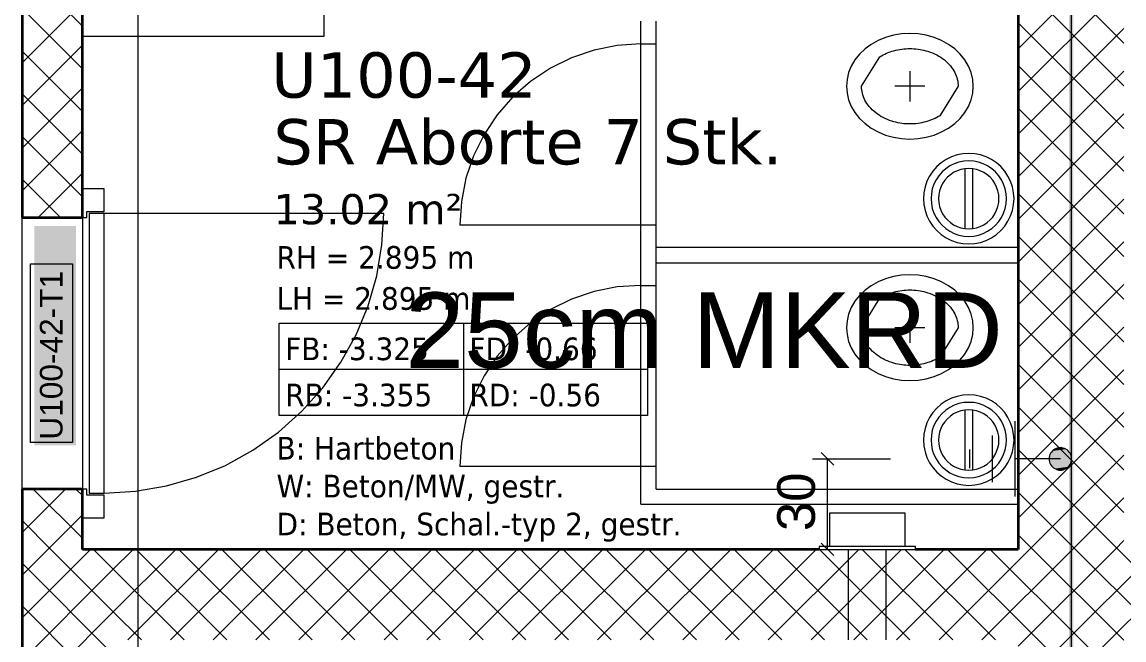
# Model space of a CAD drawing. Extents: x -1132 to 613, y -233 to 616.
# Drawn here: x -789.5 to -716.5, y 293.4 to 334.3 of the extents above; entities that cross this region are included whole.
import ezdxf
from ezdxf.lldxf.tags import DXFTag

# ---------------------------------------------------------------- set-up
doc = ezdxf.new("R2010")
doc.units = 0
doc.layers.get('0').update_dxf_attribs({"lineweight": 13})
for name, color, linetype, lineweight in [('A-AREA-____-IDEN', 7, 'Continuous', 5), ('A-DOOR-____-IDEN', 7, 'Continuous', 5), ('A-DOOR-____-OTLN', 7, 'Continuous', 9), ('A-DOOR-FRAM-MCUT', 7, 'Continuous', 9), ('A-DOOR-OPNG-OTLN', 7, 'Continuous', 9), ('A-GENM-____-HDLN', 7, '_Verdeckte Linien_', 9), ('A-WALL-____-MCUT', 7, 'Continuous', 35), ('A-WALL-____-PATT', 7, 'Continuous', 35), ('M-EQPM-____-OTLN', 7, 'Continuous', 9), ('S-GRID-____-OTLN', 7, 'Continuous', 5)]:
    doc.layers.add(name, color=color, linetype=linetype, lineweight=lineweight)
for name, color, linetype, lineweight, true_color in [('A-DETL-____-OTLN', 5, 'Continuous', 9, 0x0000ff), ('EL01_VVV_Mass Blitzschutz', 3, 'Continuous', 13, 0x00ff00), ('EL01_WAN_Leitung_Potentialausgleich', 1, 'fein_strichliert', 13, 0xff0000), ('EL01_WAN_Potentialausgleich', 1, 'Continuous', 13, 0xff0000)]:
    doc.layers.add(name, color=color, linetype=linetype, lineweight=lineweight, true_color=true_color)
doc.styles.get("Standard").update_dxf_attribs({"font": 'arial.ttf'})
tags = doc.linetypes.add('_Rasterlinie_', pattern=[0.375, 0.2, -0.05, 0.075, -0.05]).pattern_tags.tags
tags[10:11] = [DXFTag(74, 4), DXFTag(75, 0), DXFTag(340, '0'), DXFTag(46, 1.0), DXFTag(50, 0.0), DXFTag(44, 0.0), DXFTag(45, 0.0)]
tags[8:9] = [DXFTag(74, 4), DXFTag(75, 0), DXFTag(340, '0'), DXFTag(46, 1.0), DXFTag(50, 0.0), DXFTag(44, 0.0), DXFTag(45, 0.0)]
tags[6:7] = [DXFTag(74, 4), DXFTag(75, 0), DXFTag(340, '0'), DXFTag(46, 1.0), DXFTag(50, 0.0), DXFTag(44, 0.0), DXFTag(45, 0.0)]
tags[4:5] = [DXFTag(74, 4), DXFTag(75, 0), DXFTag(340, '0'), DXFTag(46, 1.0), DXFTag(50, 0.0), DXFTag(44, 0.0), DXFTag(45, 0.0)]
tags = doc.linetypes.add('_Verdeckte Linien_', pattern=[0.15, 0.1, -0.05]).pattern_tags.tags
tags[6:7] = [DXFTag(74, 4), DXFTag(75, 0), DXFTag(340, '0'), DXFTag(46, 1.0), DXFTag(50, 0.0), DXFTag(44, 0.0), DXFTag(45, 0.0)]
tags[4:5] = [DXFTag(74, 4), DXFTag(75, 0), DXFTag(340, '0'), DXFTag(46, 1.0), DXFTag(50, 0.0), DXFTag(44, 0.0), DXFTag(45, 0.0)]
tags = doc.linetypes.add('fein_strichliert', pattern=[4, 1, -2, 1]).pattern_tags.tags
tags[8:9] = [DXFTag(74, 4), DXFTag(75, 0), DXFTag(340, '0'), DXFTag(46, 0.0), DXFTag(50, 0.0), DXFTag(44, 0.0), DXFTag(45, 0.0)]
tags[6:7] = [DXFTag(74, 4), DXFTag(75, 0), DXFTag(340, '0'), DXFTag(46, 0.0), DXFTag(50, 0.0), DXFTag(44, 0.0), DXFTag(45, 0.0)]
tags[4:5] = [DXFTag(74, 4), DXFTag(75, 0), DXFTag(340, '0'), DXFTag(46, 0.0), DXFTag(50, 0.0), DXFTag(44, 0.0), DXFTag(45, 0.0)]
tags = doc.linetypes.add('Strich Punkt fein', pattern=[0.2, 0.1, -0.05, 0, -0.05]).pattern_tags.tags
tags[10:11] = [DXFTag(74, 4), DXFTag(75, 0), DXFTag(340, '0'), DXFTag(46, 1.0), DXFTag(50, 0.0), DXFTag(44, 0.0), DXFTag(45, 0.0)]
tags[8:9] = [DXFTag(74, 4), DXFTag(75, 0), DXFTag(340, '0'), DXFTag(46, 1.0), DXFTag(50, 0.0), DXFTag(44, 0.0), DXFTag(45, 0.0)]
tags[6:7] = [DXFTag(74, 4), DXFTag(75, 0), DXFTag(340, '0'), DXFTag(46, 1.0), DXFTag(50, 0.0), DXFTag(44, 0.0), DXFTag(45, 0.0)]
tags[4:5] = [DXFTag(74, 4), DXFTag(75, 0), DXFTag(340, '0'), DXFTag(46, 1.0), DXFTag(50, 0.0), DXFTag(44, 0.0), DXFTag(45, 0.0)]
tags = doc.linetypes.add('Strichliert - Fein', pattern=[0.15, 0.1, -0.05]).pattern_tags.tags
tags[6:7] = [DXFTag(74, 4), DXFTag(75, 0), DXFTag(340, '0'), DXFTag(46, 1.0), DXFTag(50, 0.0), DXFTag(44, 0.0), DXFTag(45, 0.0)]
tags[4:5] = [DXFTag(74, 4), DXFTag(75, 0), DXFTag(340, '0'), DXFTag(46, 1.0), DXFTag(50, 0.0), DXFTag(44, 0.0), DXFTag(45, 0.0)]

# ---------------------------------------------------------------- blocks, each defined once
blk = doc.blocks.new('Referenz-A0UJ2EK7XE', base_point=(-1124.077, -162.872))
at = {"layer": 'A-AREA-____-IDEN', "color": 0, "linetype": 'Continuous', "ltscale": 0.13}
for p, q in [((-772.462, 314.382), (-748.062, 314.382)), ((-772.462, 308.259), (-772.462, 314.382)), ((-760.262, 314.382), (-760.262, 308.259)), ((-748.062, 314.382), (-748.062, 308.259)), ((-772.462, 311.32), (-748.062, 311.32)), ((-748.062, 308.259), (-772.462, 308.259))]:
    blk.add_line(p, q, dxfattribs=at)
at = {"layer": 'A-DETL-____-OTLN', "color": 0, "linetype": 'Strichliert - Fein', "ltscale": 0.13}
for p, q in [((-769.506, 358.378), (-769.506, 333.378)), ((-785.506, 334.378), (-785.506, 333.378)), ((-769.506, 333.378), (-785.506, 333.378))]:
    blk.add_line(p, q, dxfattribs=at)
at = {"layer": 'A-DOOR-____-IDEN', "color": 0, "linetype": 'Continuous', "ltscale": 0.13}
for p, q in [((-788.942, 306.455), (-788.942, 318.295)), ((-788.942, 318.295), (-786.162, 318.295)), ((-786.162, 318.295), (-786.162, 306.455)), ((-786.162, 306.455), (-788.942, 306.455))]:
    blk.add_line(p, q, dxfattribs=at)
at = {"layer": 'A-DOOR-____-IDEN', "color": 7, "linetype": 'Continuous', "ltscale": 0.13, "true_color": 0xffffff}
for points in [[(-788.699, 306.28), (-785.94, 306.28), (-788.699, 320.819)], [(-785.94, 306.28), (-788.699, 320.819), (-785.94, 320.819)]]:
    blk.add_solid(points, dxfattribs=at)
at = {"layer": 'A-DOOR-____-OTLN', "color": 0, "linetype": 'Strich Punkt fein', "ltscale": 0.13}
for p, q in [((-789.506, 303.376), (-789.506, 321.376)), ((-785.506, 321.376), (-785.506, 303.376))]:
    blk.add_line(p, q, dxfattribs=at)
at = {"layer": 'A-DOOR-____-OTLN', "color": 0, "linetype": 'Continuous', "ltscale": 0.13}
for p, q in [((-785.066, 321.636), (-785.066, 303.116)), ((-784.066, 321.636), (-785.066, 321.636)), ((-784.066, 303.116), (-784.066, 321.636)), ((-785.066, 303.116), (-784.066, 303.116))]:
    blk.add_line(p, q, dxfattribs=at)
at = {"layer": 'A-DOOR-FRAM-MCUT', "color": 0, "linetype": 'Continuous', "ltscale": 0.13}
for p, q in [((-784.066, 323.276), (-785.506, 323.276)), ((-785.506, 323.276), (-785.506, 321.376)), ((-784.066, 321.776), (-784.066, 323.276)), ((-785.506, 321.376), (-785.206, 321.376)), ((-785.206, 321.376), (-785.206, 321.776)), ((-785.206, 321.776), (-784.066, 321.776)), ((-785.206, 303.376), (-785.506, 303.376)), ((-785.506, 303.376), (-785.506, 301.476)), ((-785.206, 302.976), (-785.206, 303.376)), ((-784.066, 302.976), (-785.206, 302.976)), ((-784.066, 301.476), (-784.066, 302.976)), ((-785.506, 301.476), (-784.066, 301.476))]:
    blk.add_line(p, q, dxfattribs=at)
at = {"layer": 'A-DOOR-OPNG-OTLN', "color": 0, "linetype": 'Continuous', "ltscale": 0.13}
for p, q in [((-765.546, 321.636), (-784.066, 321.636)), ((-765.663, 319.563), (-765.546, 321.636)), ((-766.01, 317.515), (-765.663, 319.563)), ((-766.585, 315.52), (-766.01, 317.515)), ((-767.38, 313.601), (-766.585, 315.52)), ((-768.385, 311.783), (-767.38, 313.601)), ((-769.587, 310.089), (-768.385, 311.783)), ((-770.97, 308.541), (-769.587, 310.089)), ((-772.519, 307.157), (-770.97, 308.541)), ((-774.213, 305.955), (-772.519, 307.157)), ((-776.031, 304.95), (-774.213, 305.955)), ((-777.949, 304.156), (-776.031, 304.95)), ((-779.945, 303.581), (-777.949, 304.156)), ((-784.066, 303.116), (-781.993, 303.233)), ((-781.993, 303.233), (-779.945, 303.581))]:
    blk.add_line(p, q, dxfattribs=at)
at = {"layer": 'A-GENM-____-HDLN', "color": 0, "linetype": '_Verdeckte Linien_', "ltscale": 0.13}
for p, q in [((-748.506, 302.378), (-748.506, 334.378)), ((-747.506, 303.378), (-747.506, 334.378)), ((-732.79, 333.105), (-733.247, 332.851)), ((-732.297, 333.307), (-732.79, 333.105)), ((-731.777, 333.455), (-732.297, 333.307)), ((-731.238, 333.544), (-731.777, 333.455)), ((-730.69, 333.574), (-731.238, 333.544)), ((-730.142, 333.544), (-730.69, 333.574)), ((-729.603, 333.455), (-730.142, 333.544)), ((-729.083, 333.307), (-729.603, 333.455)), ((-728.59, 333.105), (-729.083, 333.307)), ((-728.133, 332.851), (-728.59, 333.105)), ((-751.612, 332.469), (-753.098, 331.965)), ((-750.072, 332.776), (-751.612, 332.469)), ((-748.506, 332.878), (-750.072, 332.776)), ((-748.506, 332.878), (-747.506, 332.878)), ((-734.022, 332.204), (-734.327, 331.824)), ((-733.66, 332.549), (-734.022, 332.204)), ((-733.247, 332.851), (-733.66, 332.549)), ((-727.72, 332.549), (-728.133, 332.851)), ((-727.358, 332.204), (-727.72, 332.549)), ((-727.053, 331.824), (-727.358, 332.204)), ((-753.098, 331.965), (-754.506, 331.271)), ((-734.327, 331.824), (-734.57, 331.413)), ((-726.81, 331.413), (-727.053, 331.824)), ((-754.506, 331.271), (-755.811, 330.398)), ((-734.747, 330.98), (-734.854, 330.531)), ((-734.57, 331.413), (-734.747, 330.98)), ((-730.69, 331.074), (-730.69, 329.074)), ((-726.633, 330.98), (-726.81, 331.413)), ((-726.526, 330.531), (-726.633, 330.98)), ((-755.811, 330.398), (-756.991, 329.364)), ((-734.854, 330.531), (-734.89, 330.074)), ((-734.89, 330.074), (-734.854, 329.617)), ((-729.69, 330.074), (-731.69, 330.074)), ((-726.49, 330.074), (-726.526, 330.531)), ((-726.526, 329.617), (-726.49, 330.074)), ((-756.991, 329.364), (-758.026, 328.183)), ((-734.854, 329.617), (-734.747, 329.168)), ((-726.633, 329.168), (-726.526, 329.617)), ((-734.747, 329.168), (-734.57, 328.734)), ((-734.57, 328.734), (-734.327, 328.324)), ((-727.053, 328.324), (-726.81, 328.734)), ((-726.81, 328.734), (-726.633, 329.168)), ((-758.026, 328.183), (-758.898, 326.878)), ((-734.327, 328.324), (-734.022, 327.943)), ((-734.022, 327.943), (-733.66, 327.599)), ((-727.72, 327.599), (-727.358, 327.943)), ((-727.358, 327.943), (-727.053, 328.324)), ((-733.66, 327.599), (-733.247, 327.297)), ((-733.247, 327.297), (-732.79, 327.043)), ((-732.79, 327.043), (-732.297, 326.84)), ((-729.083, 326.84), (-728.59, 327.043)), ((-728.59, 327.043), (-728.133, 327.297)), ((-728.133, 327.297), (-727.72, 327.599)), ((-758.898, 326.878), (-759.593, 325.47)), ((-732.297, 326.84), (-731.777, 326.693)), ((-731.777, 326.693), (-731.238, 326.604)), ((-731.238, 326.604), (-730.69, 326.574)), ((-730.69, 326.574), (-730.142, 326.604)), ((-730.142, 326.604), (-729.603, 326.693)), ((-729.603, 326.693), (-729.083, 326.84)), ((-727.179, 325.599), (-727.564, 325.523)), ((-726.788, 325.625), (-727.179, 325.599)), ((-726.396, 325.599), (-726.788, 325.625)), ((-726.011, 325.523), (-726.396, 325.599)), ((-759.593, 325.47), (-760.097, 323.984)), ((-728.614, 325.005), (-728.909, 324.746)), ((-728.288, 325.223), (-728.614, 325.005)), ((-727.936, 325.397), (-728.288, 325.223)), ((-727.744, 324.935), (-728.038, 324.79)), ((-727.564, 325.523), (-727.936, 325.397)), ((-727.435, 325.04), (-727.744, 324.935)), ((-727.114, 325.104), (-727.435, 325.04)), ((-726.788, 325.125), (-727.114, 325.104)), ((-726.461, 325.104), (-726.788, 325.125)), ((-726.14, 325.04), (-726.461, 325.104)), ((-725.831, 324.935), (-726.14, 325.04)), ((-725.639, 325.397), (-726.011, 325.523)), ((-725.538, 324.79), (-725.831, 324.935)), ((-725.288, 325.223), (-725.639, 325.397)), ((-724.961, 325.005), (-725.288, 325.223)), ((-724.666, 324.746), (-724.961, 325.005)), ((-729.386, 324.125), (-729.559, 323.773)), ((-729.168, 324.451), (-729.386, 324.125)), ((-728.909, 324.746), (-729.168, 324.451)), ((-728.771, 324.147), (-728.953, 323.875)), ((-728.555, 324.393), (-728.771, 324.147)), ((-728.309, 324.608), (-728.555, 324.393)), ((-728.038, 324.79), (-728.309, 324.608)), ((-728.005, 324.212), (-728.202, 324.039)), ((-727.788, 324.357), (-728.005, 324.212)), ((-727.553, 324.473), (-727.788, 324.357)), ((-727.305, 324.557), (-727.553, 324.473)), ((-727.049, 324.608), (-727.305, 324.557)), ((-726.788, 324.625), (-727.049, 324.608)), ((-727.038, 324.625), (-727.038, 320.625)), ((-726.526, 324.608), (-726.788, 324.625)), ((-726.538, 324.625), (-726.538, 320.625)), ((-726.27, 324.557), (-726.526, 324.608)), ((-726.022, 324.473), (-726.27, 324.557)), ((-725.788, 324.357), (-726.022, 324.473)), ((-725.57, 324.212), (-725.788, 324.357)), ((-725.373, 324.039), (-725.57, 324.212)), ((-725.266, 324.608), (-725.538, 324.79)), ((-725.02, 324.393), (-725.266, 324.608)), ((-724.804, 324.147), (-725.02, 324.393)), ((-724.622, 323.875), (-724.804, 324.147)), ((-724.407, 324.451), (-724.666, 324.746)), ((-724.189, 324.125), (-724.407, 324.451)), ((-724.016, 323.773), (-724.189, 324.125)), ((-760.097, 323.984), (-760.403, 322.445)), ((-729.685, 323.402), (-729.762, 323.017)), ((-729.559, 323.773), (-729.685, 323.402)), ((-729.097, 323.582), (-729.202, 323.272)), ((-728.953, 323.875), (-729.097, 323.582)), ((-728.635, 323.39), (-728.719, 323.143)), ((-728.52, 323.625), (-728.635, 323.39)), ((-728.374, 323.843), (-728.52, 323.625)), ((-728.202, 324.039), (-728.374, 323.843)), ((-725.201, 323.843), (-725.373, 324.039)), ((-725.055, 323.625), (-725.201, 323.843)), ((-724.94, 323.39), (-725.055, 323.625)), ((-724.856, 323.143), (-724.94, 323.39)), ((-724.478, 323.582), (-724.622, 323.875)), ((-724.373, 323.272), (-724.478, 323.582)), ((-723.89, 323.402), (-724.016, 323.773)), ((-723.813, 323.017), (-723.89, 323.402)), ((-729.762, 323.017), (-729.788, 322.625)), ((-729.266, 322.951), (-729.288, 322.625)), ((-729.202, 323.272), (-729.266, 322.951)), ((-728.77, 322.886), (-728.788, 322.625)), ((-728.719, 323.143), (-728.77, 322.886)), ((-724.805, 322.886), (-724.856, 323.143)), ((-724.788, 322.625), (-724.805, 322.886)), ((-724.309, 322.951), (-724.373, 323.272)), ((-724.288, 322.625), (-724.309, 322.951)), ((-723.788, 322.625), (-723.813, 323.017)), ((-760.403, 322.445), (-760.506, 320.878)), ((-729.788, 322.625), (-729.762, 322.234)), ((-729.762, 322.234), (-729.685, 321.849)), ((-729.288, 322.625), (-729.266, 322.299)), ((-729.266, 322.299), (-729.202, 321.978)), ((-729.202, 321.978), (-729.097, 321.668)), ((-728.788, 322.625), (-728.77, 322.364)), ((-728.77, 322.364), (-728.719, 322.107)), ((-728.719, 322.107), (-728.635, 321.86)), ((-724.94, 321.86), (-724.856, 322.107)), ((-724.856, 322.107), (-724.805, 322.364)), ((-724.805, 322.364), (-724.788, 322.625)), ((-724.478, 321.668), (-724.373, 321.978)), ((-724.373, 321.978), (-724.309, 322.299)), ((-724.309, 322.299), (-724.288, 322.625)), ((-723.89, 321.849), (-723.813, 322.234)), ((-723.813, 322.234), (-723.788, 322.625)), ((-729.685, 321.849), (-729.559, 321.477)), ((-729.559, 321.477), (-729.386, 321.125)), ((-729.097, 321.668), (-728.953, 321.375)), ((-728.953, 321.375), (-728.771, 321.103)), ((-728.635, 321.86), (-728.52, 321.625)), ((-728.52, 321.625), (-728.374, 321.408)), ((-728.374, 321.408), (-728.202, 321.211)), ((-728.202, 321.211), (-728.005, 321.038)), ((-725.57, 321.038), (-725.373, 321.211)), ((-725.373, 321.211), (-725.201, 321.408)), ((-725.201, 321.408), (-725.055, 321.625)), ((-725.055, 321.625), (-724.94, 321.86)), ((-724.804, 321.103), (-724.622, 321.375)), ((-724.622, 321.375), (-724.478, 321.668)), ((-724.189, 321.125), (-724.016, 321.477)), ((-724.016, 321.477), (-723.89, 321.849)), ((-747.506, 320.878), (-760.506, 320.878)), ((-729.386, 321.125), (-729.168, 320.799)), ((-729.168, 320.799), (-728.909, 320.504)), ((-728.909, 320.504), (-728.614, 320.245)), ((-728.771, 321.103), (-728.555, 320.857)), ((-728.555, 320.857), (-728.309, 320.642)), ((-728.309, 320.642), (-728.038, 320.46)), ((-728.005, 321.038), (-727.788, 320.893)), ((-727.788, 320.893), (-727.553, 320.777)), ((-727.553, 320.777), (-727.305, 320.693)), ((-727.305, 320.693), (-727.049, 320.642)), ((-727.049, 320.642), (-726.788, 320.625)), ((-726.788, 320.625), (-726.526, 320.642)), ((-726.526, 320.642), (-726.27, 320.693)), ((-726.27, 320.693), (-726.022, 320.777)), ((-726.022, 320.777), (-725.788, 320.893)), ((-725.788, 320.893), (-725.57, 321.038)), ((-725.538, 320.46), (-725.266, 320.642)), ((-725.266, 320.642), (-725.02, 320.857)), ((-725.02, 320.857), (-724.804, 321.103)), ((-724.961, 320.245), (-724.666, 320.504)), ((-724.666, 320.504), (-724.407, 320.799)), ((-724.407, 320.799), (-724.189, 321.125)), ((-728.614, 320.245), (-728.288, 320.027)), ((-728.288, 320.027), (-727.936, 319.853)), ((-728.038, 320.46), (-727.744, 320.315)), ((-727.936, 319.853), (-727.564, 319.727)), ((-727.744, 320.315), (-727.435, 320.21)), ((-727.435, 320.21), (-727.114, 320.146)), ((-727.114, 320.146), (-726.788, 320.125)), ((-726.788, 320.125), (-726.461, 320.146)), ((-726.461, 320.146), (-726.14, 320.21)), ((-726.14, 320.21), (-725.831, 320.315)), ((-726.011, 319.727), (-725.639, 319.853)), ((-725.831, 320.315), (-725.538, 320.46)), ((-725.639, 319.853), (-725.288, 320.027)), ((-725.288, 320.027), (-724.961, 320.245)), ((-723.506, 319.378), (-747.506, 319.378)), ((-727.564, 319.727), (-727.179, 319.651)), ((-727.179, 319.651), (-726.788, 319.625)), ((-726.788, 319.625), (-726.396, 319.651)), ((-726.396, 319.651), (-726.011, 319.727)), ((-723.506, 318.378), (-723.506, 319.378)), ((-747.506, 318.378), (-723.506, 318.378)), ((-730.69, 317.574), (-731.238, 317.544)), ((-730.142, 317.544), (-730.69, 317.574)), ((-748.506, 316.878), (-750.072, 316.776)), ((-748.506, 316.878), (-747.506, 316.878)), ((-733.247, 316.851), (-733.66, 316.549)), ((-732.79, 317.105), (-733.247, 316.851)), ((-732.297, 317.307), (-732.79, 317.105)), ((-731.777, 317.455), (-732.297, 317.307)), ((-731.238, 317.544), (-731.777, 317.455)), ((-729.603, 317.455), (-730.142, 317.544)), ((-729.083, 317.307), (-729.603, 317.455)), ((-728.59, 317.105), (-729.083, 317.307)), ((-728.133, 316.851), (-728.59, 317.105)), ((-727.72, 316.549), (-728.133, 316.851)), ((-751.612, 316.469), (-753.098, 315.965)), ((-750.072, 316.776), (-751.612, 316.469)), ((-734.022, 316.204), (-734.327, 315.824)), ((-733.66, 316.549), (-734.022, 316.204)), ((-727.358, 316.204), (-727.72, 316.549)), ((-727.053, 315.824), (-727.358, 316.204)), ((-753.098, 315.965), (-754.506, 315.271)), ((-734.57, 315.413), (-734.747, 314.98)), ((-734.327, 315.824), (-734.57, 315.413)), ((-726.81, 315.413), (-727.053, 315.824)), ((-726.633, 314.98), (-726.81, 315.413)), ((-754.506, 315.271), (-755.811, 314.398)), ((-734.747, 314.98), (-734.854, 314.531)), ((-730.69, 315.074), (-730.69, 313.074)), ((-726.526, 314.531), (-726.633, 314.98)), ((-755.811, 314.398), (-756.991, 313.364)), ((-734.854, 314.531), (-734.89, 314.074)), ((-734.89, 314.074), (-734.854, 313.617)), ((-729.69, 314.074), (-731.69, 314.074)), ((-726.49, 314.074), (-726.526, 314.531)), ((-726.526, 313.617), (-726.49, 314.074)), ((-756.991, 313.364), (-758.026, 312.183)), ((-734.854, 313.617), (-734.747, 313.168)), ((-726.633, 313.168), (-726.526, 313.617)), ((-734.747, 313.168), (-734.57, 312.734)), ((-734.57, 312.734), (-734.327, 312.324)), ((-727.053, 312.324), (-726.81, 312.734)), ((-726.81, 312.734), (-726.633, 313.168)), ((-758.026, 312.183), (-758.898, 310.878)), ((-734.327, 312.324), (-734.022, 311.943)), ((-734.022, 311.943), (-733.66, 311.599)), ((-727.72, 311.599), (-727.358, 311.943)), ((-727.358, 311.943), (-727.053, 312.324)), ((-733.66, 311.599), (-733.247, 311.297)), ((-733.247, 311.297), (-732.79, 311.043)), ((-732.79, 311.043), (-732.297, 310.84)), ((-729.083, 310.84), (-728.59, 311.043)), ((-728.59, 311.043), (-728.133, 311.297)), ((-728.133, 311.297), (-727.72, 311.599)), ((-758.898, 310.878), (-759.593, 309.47)), ((-732.297, 310.84), (-731.777, 310.693)), ((-731.777, 310.693), (-731.238, 310.604)), ((-731.238, 310.604), (-730.69, 310.574)), ((-730.69, 310.574), (-730.142, 310.604)), ((-730.142, 310.604), (-729.603, 310.693)), ((-729.603, 310.693), (-729.083, 310.84)), ((-727.564, 309.523), (-727.936, 309.397)), ((-727.179, 309.599), (-727.564, 309.523)), ((-726.788, 309.625), (-727.179, 309.599)), ((-726.396, 309.599), (-726.788, 309.625)), ((-726.011, 309.523), (-726.396, 309.599)), ((-725.639, 309.397), (-726.011, 309.523)), ((-759.593, 309.47), (-760.097, 307.984)), ((-728.614, 309.005), (-728.909, 308.746)), ((-728.288, 309.223), (-728.614, 309.005)), ((-728.038, 308.79), (-728.309, 308.608)), ((-727.936, 309.397), (-728.288, 309.223)), ((-727.744, 308.935), (-728.038, 308.79)), ((-727.435, 309.04), (-727.744, 308.935)), ((-727.114, 309.104), (-727.435, 309.04)), ((-726.788, 309.125), (-727.114, 309.104)), ((-726.461, 309.104), (-726.788, 309.125)), ((-726.14, 309.04), (-726.461, 309.104)), ((-725.831, 308.935), (-726.14, 309.04)), ((-725.538, 308.79), (-725.831, 308.935)), ((-725.288, 309.223), (-725.639, 309.397)), ((-725.266, 308.608), (-725.538, 308.79)), ((-724.961, 309.005), (-725.288, 309.223)), ((-724.666, 308.746), (-724.961, 309.005)), ((-729.386, 308.125), (-729.559, 307.773)), ((-729.168, 308.451), (-729.386, 308.125)), ((-728.909, 308.746), (-729.168, 308.451)), ((-728.771, 308.147), (-728.953, 307.875)), ((-728.555, 308.393), (-728.771, 308.147)), ((-728.309, 308.608), (-728.555, 308.393)), ((-728.005, 308.212), (-728.202, 308.039)), ((-727.788, 308.357), (-728.005, 308.212)), ((-727.553, 308.473), (-727.788, 308.357)), ((-727.305, 308.557), (-727.553, 308.473)), ((-727.049, 308.608), (-727.305, 308.557)), ((-726.788, 308.625), (-727.049, 308.608)), ((-727.038, 308.625), (-727.038, 304.625)), ((-726.526, 308.608), (-726.788, 308.625)), ((-726.538, 308.625), (-726.538, 304.625)), ((-726.27, 308.557), (-726.526, 308.608)), ((-726.022, 308.473), (-726.27, 308.557)), ((-725.788, 308.357), (-726.022, 308.473)), ((-725.57, 308.212), (-725.788, 308.357)), ((-725.373, 308.039), (-725.57, 308.212)), ((-725.02, 308.393), (-725.266, 308.608)), ((-724.804, 308.147), (-725.02, 308.393)), ((-724.622, 307.875), (-724.804, 308.147)), ((-724.407, 308.451), (-724.666, 308.746)), ((-724.189, 308.125), (-724.407, 308.451)), ((-724.016, 307.773), (-724.189, 308.125)), ((-760.097, 307.984), (-760.403, 306.445)), ((-729.685, 307.402), (-729.762, 307.017)), ((-729.559, 307.773), (-729.685, 307.402)), ((-729.097, 307.582), (-729.202, 307.272)), ((-728.953, 307.875), (-729.097, 307.582)), ((-728.635, 307.39), (-728.719, 307.143)), ((-728.52, 307.625), (-728.635, 307.39)), ((-728.374, 307.843), (-728.52, 307.625)), ((-728.202, 308.039), (-728.374, 307.843)), ((-725.201, 307.843), (-725.373, 308.039)), ((-725.055, 307.625), (-725.201, 307.843)), ((-724.94, 307.39), (-725.055, 307.625)), ((-724.856, 307.143), (-724.94, 307.39)), ((-724.478, 307.582), (-724.622, 307.875)), ((-724.373, 307.272), (-724.478, 307.582)), ((-723.89, 307.402), (-724.016, 307.773)), ((-723.813, 307.017), (-723.89, 307.402)), ((-729.762, 307.017), (-729.788, 306.625)), ((-729.788, 306.625), (-729.762, 306.234)), ((-729.266, 306.951), (-729.288, 306.625)), ((-729.288, 306.625), (-729.266, 306.299)), ((-729.202, 307.272), (-729.266, 306.951)), ((-728.77, 306.886), (-728.788, 306.625)), ((-728.788, 306.625), (-728.77, 306.364)), ((-728.719, 307.143), (-728.77, 306.886)), ((-724.805, 306.886), (-724.856, 307.143)), ((-724.788, 306.625), (-724.805, 306.886)), ((-724.805, 306.364), (-724.788, 306.625)), ((-724.309, 306.951), (-724.373, 307.272)), ((-724.288, 306.625), (-724.309, 306.951)), ((-724.309, 306.299), (-724.288, 306.625)), ((-723.788, 306.625), (-723.813, 307.017)), ((-723.813, 306.234), (-723.788, 306.625)), ((-760.403, 306.445), (-760.506, 304.878)), ((-729.762, 306.234), (-729.685, 305.849)), ((-729.266, 306.299), (-729.202, 305.978)), ((-729.202, 305.978), (-729.097, 305.668)), ((-728.77, 306.364), (-728.719, 306.107)), ((-728.719, 306.107), (-728.635, 305.86)), ((-724.94, 305.86), (-724.856, 306.107)), ((-724.856, 306.107), (-724.805, 306.364)), ((-724.478, 305.668), (-724.373, 305.978)), ((-724.373, 305.978), (-724.309, 306.299)), ((-723.89, 305.849), (-723.813, 306.234)), ((-729.685, 305.849), (-729.559, 305.477)), ((-729.559, 305.477), (-729.386, 305.125)), ((-729.097, 305.668), (-728.953, 305.375)), ((-728.953, 305.375), (-728.771, 305.103)), ((-728.635, 305.86), (-728.52, 305.625)), ((-728.52, 305.625), (-728.374, 305.408)), ((-728.374, 305.408), (-728.202, 305.211)), ((-728.202, 305.211), (-728.005, 305.038)), ((-725.57, 305.038), (-725.373, 305.211)), ((-725.373, 305.211), (-725.201, 305.408)), ((-725.201, 305.408), (-725.055, 305.625)), ((-725.055, 305.625), (-724.94, 305.86)), ((-724.804, 305.103), (-724.622, 305.375)), ((-724.622, 305.375), (-724.478, 305.668)), ((-724.189, 305.125), (-724.016, 305.477)), ((-724.016, 305.477), (-723.89, 305.849)), ((-747.506, 304.878), (-760.506, 304.878)), ((-729.386, 305.125), (-729.168, 304.799)), ((-729.168, 304.799), (-728.909, 304.504)), ((-728.909, 304.504), (-728.614, 304.245)), ((-728.771, 305.103), (-728.555, 304.857)), ((-728.555, 304.857), (-728.309, 304.642)), ((-728.309, 304.642), (-728.038, 304.46)), ((-728.038, 304.46), (-727.744, 304.315)), ((-728.005, 305.038), (-727.788, 304.893)), ((-727.788, 304.893), (-727.553, 304.777)), ((-727.553, 304.777), (-727.305, 304.693)), ((-727.305, 304.693), (-727.049, 304.642)), ((-727.049, 304.642), (-726.788, 304.625)), ((-726.788, 304.625), (-726.526, 304.642)), ((-726.526, 304.642), (-726.27, 304.693)), ((-726.27, 304.693), (-726.022, 304.777)), ((-726.022, 304.777), (-725.788, 304.893)), ((-725.831, 304.315), (-725.538, 304.46)), ((-725.788, 304.893), (-725.57, 305.038)), ((-725.538, 304.46), (-725.266, 304.642)), ((-725.266, 304.642), (-725.02, 304.857)), ((-725.02, 304.857), (-724.804, 305.103)), ((-724.961, 304.245), (-724.666, 304.504)), ((-724.666, 304.504), (-724.407, 304.799)), ((-724.407, 304.799), (-724.189, 305.125)), ((-728.614, 304.245), (-728.288, 304.027)), ((-728.288, 304.027), (-727.936, 303.853)), ((-727.936, 303.853), (-727.564, 303.727)), ((-727.744, 304.315), (-727.435, 304.21)), ((-727.564, 303.727), (-727.179, 303.651)), ((-727.435, 304.21), (-727.114, 304.146)), ((-727.114, 304.146), (-726.788, 304.125)), ((-726.788, 304.125), (-726.461, 304.146)), ((-726.461, 304.146), (-726.14, 304.21)), ((-726.396, 303.651), (-726.011, 303.727)), ((-726.14, 304.21), (-725.831, 304.315)), ((-726.011, 303.727), (-725.639, 303.853)), ((-725.639, 303.853), (-725.288, 304.027)), ((-725.288, 304.027), (-724.961, 304.245)), ((-747.506, 303.378), (-723.506, 303.378)), ((-727.179, 303.651), (-726.788, 303.625)), ((-726.788, 303.625), (-726.396, 303.651)), ((-723.506, 302.378), (-723.506, 303.378)), ((-748.506, 302.378), (-723.506, 302.378))]:
    blk.add_line(p, q, dxfattribs=at)
at = {"layer": 'A-GENM-____-HDLN', "color": 0, "linetype": 'Continuous'}
for p, q in [((-732.468, 332.147), (-732.356, 332.204)), ((-732.356, 332.204), (-732.241, 332.257)), ((-732.241, 332.257), (-732.123, 332.306)), ((-732.123, 332.306), (-732.001, 332.351)), ((-732.001, 332.351), (-731.878, 332.393)), ((-731.878, 332.393), (-731.752, 332.43)), ((-731.752, 332.43), (-731.624, 332.463)), ((-731.624, 332.463), (-731.494, 332.493)), ((-731.494, 332.493), (-731.362, 332.517)), ((-731.362, 332.517), (-731.229, 332.538)), ((-731.229, 332.538), (-731.095, 332.553)), ((-731.095, 332.553), (-730.961, 332.565)), ((-730.961, 332.565), (-730.825, 332.571)), ((-730.825, 332.571), (-730.69, 332.574)), ((-730.69, 332.574), (-730.554, 332.571)), ((-730.554, 332.571), (-730.419, 332.565)), ((-730.419, 332.565), (-730.284, 332.553)), ((-730.284, 332.553), (-730.15, 332.538)), ((-730.15, 332.538), (-730.017, 332.517)), ((-730.017, 332.517), (-729.886, 332.493)), ((-729.886, 332.493), (-729.756, 332.464)), ((-729.756, 332.464), (-729.628, 332.43)), ((-729.628, 332.43), (-729.502, 332.393)), ((-729.502, 332.393), (-729.348, 332.34)), ((-729.348, 332.34), (-729.198, 332.282)), ((-729.198, 332.282), (-729.052, 332.217)), ((-729.052, 332.217), (-728.911, 332.147)), ((-733.89, 330.074), (-732.682, 332.024)), ((-732.682, 332.024), (-732.577, 332.087)), ((-732.577, 332.087), (-732.468, 332.147)), ((-728.911, 332.147), (-728.776, 332.072)), ((-728.776, 332.072), (-728.646, 331.992)), ((-728.646, 331.992), (-728.523, 331.907)), ((-728.523, 331.907), (-728.405, 331.817)), ((-728.405, 331.817), (-728.295, 331.724)), ((-728.295, 331.724), (-728.191, 331.627)), ((-728.191, 331.627), (-728.093, 331.527)), ((-728.093, 331.527), (-728.003, 331.424)), ((-728.003, 331.424), (-727.921, 331.319)), ((-727.921, 331.319), (-727.845, 331.211)), ((-727.845, 331.211), (-727.777, 331.102)), ((-727.777, 331.102), (-727.716, 330.991)), ((-727.716, 330.991), (-727.663, 330.878)), ((-727.663, 330.878), (-727.617, 330.765)), ((-727.617, 330.765), (-727.578, 330.651)), ((-733.886, 329.958), (-733.89, 330.074)), ((-727.49, 330.074), (-728.697, 328.123)), ((-727.578, 330.651), (-727.546, 330.536)), ((-727.546, 330.536), (-727.521, 330.421)), ((-727.521, 330.421), (-727.504, 330.305)), ((-727.504, 330.305), (-727.493, 330.19)), ((-727.493, 330.19), (-727.49, 330.074)), ((-733.876, 329.842), (-733.886, 329.958)), ((-733.858, 329.727), (-733.876, 329.842)), ((-733.834, 329.612), (-733.858, 329.727)), ((-733.802, 329.497), (-733.834, 329.612)), ((-733.763, 329.383), (-733.802, 329.497)), ((-733.717, 329.269), (-733.763, 329.383)), ((-733.663, 329.157), (-733.717, 329.269)), ((-733.602, 329.046), (-733.663, 329.157)), ((-733.534, 328.936), (-733.602, 329.046)), ((-733.459, 328.829), (-733.534, 328.936)), ((-733.376, 328.723), (-733.459, 328.829)), ((-733.286, 328.621), (-733.376, 328.723)), ((-733.189, 328.52), (-733.286, 328.621)), ((-733.085, 328.424), (-733.189, 328.52)), ((-732.974, 328.33), (-733.085, 328.424)), ((-732.857, 328.241), (-732.974, 328.33)), ((-732.733, 328.156), (-732.857, 328.241)), ((-732.604, 328.076), (-732.733, 328.156)), ((-732.468, 328), (-732.604, 328.076)), ((-732.328, 327.93), (-732.468, 328)), ((-732.182, 327.866), (-732.328, 327.93)), ((-732.032, 327.807), (-732.182, 327.866)), ((-731.878, 327.755), (-732.032, 327.807)), ((-729.378, 327.796), (-729.502, 327.755)), ((-729.257, 327.842), (-729.378, 327.796)), ((-729.139, 327.891), (-729.257, 327.842)), ((-729.023, 327.944), (-729.139, 327.891)), ((-728.911, 328), (-729.023, 327.944)), ((-728.803, 328.06), (-728.911, 328)), ((-728.697, 328.123), (-728.803, 328.06)), ((-731.752, 327.717), (-731.878, 327.755)), ((-731.624, 327.684), (-731.752, 327.717)), ((-731.494, 327.655), (-731.624, 327.684)), ((-731.362, 327.63), (-731.494, 327.655)), ((-731.229, 327.61), (-731.362, 327.63)), ((-731.095, 327.594), (-731.229, 327.61)), ((-730.961, 327.583), (-731.095, 327.594)), ((-730.825, 327.576), (-730.961, 327.583)), ((-730.69, 327.574), (-730.825, 327.576)), ((-730.554, 327.576), (-730.69, 327.574)), ((-730.419, 327.583), (-730.554, 327.576)), ((-730.284, 327.594), (-730.419, 327.583)), ((-730.15, 327.61), (-730.284, 327.594)), ((-730.017, 327.63), (-730.15, 327.61)), ((-729.886, 327.655), (-730.017, 327.63)), ((-729.756, 327.684), (-729.886, 327.655)), ((-729.628, 327.717), (-729.756, 327.684)), ((-729.502, 327.755), (-729.628, 327.717)), ((-732.577, 316.087), (-732.468, 316.147)), ((-732.468, 316.147), (-732.356, 316.204)), ((-732.356, 316.204), (-732.241, 316.257)), ((-732.241, 316.257), (-732.123, 316.306)), ((-732.123, 316.306), (-732.001, 316.351)), ((-732.001, 316.351), (-731.878, 316.393)), ((-731.878, 316.393), (-731.752, 316.43)), ((-731.752, 316.43), (-731.624, 316.463)), ((-731.624, 316.463), (-731.494, 316.493)), ((-731.494, 316.493), (-731.362, 316.517)), ((-731.362, 316.517), (-731.229, 316.538)), ((-731.229, 316.538), (-731.095, 316.553)), ((-731.095, 316.553), (-730.961, 316.565)), ((-730.961, 316.565), (-730.825, 316.571)), ((-730.825, 316.571), (-730.69, 316.574)), ((-730.69, 316.574), (-730.554, 316.571)), ((-730.554, 316.571), (-730.419, 316.565)), ((-730.419, 316.565), (-730.284, 316.553)), ((-730.284, 316.553), (-730.15, 316.538)), ((-730.15, 316.538), (-730.017, 316.517)), ((-730.017, 316.517), (-729.886, 316.493)), ((-729.886, 316.493), (-729.756, 316.464)), ((-729.756, 316.464), (-729.628, 316.43)), ((-729.628, 316.43), (-729.502, 316.393)), ((-729.502, 316.393), (-729.348, 316.34)), ((-729.348, 316.34), (-729.198, 316.282)), ((-729.198, 316.282), (-729.052, 316.217)), ((-729.052, 316.217), (-728.911, 316.147)), ((-728.911, 316.147), (-728.776, 316.072)), ((-733.89, 314.074), (-732.682, 316.024)), ((-732.682, 316.024), (-732.577, 316.087)), ((-728.776, 316.072), (-728.646, 315.992)), ((-728.646, 315.992), (-728.523, 315.907)), ((-728.523, 315.907), (-728.405, 315.817)), ((-728.405, 315.817), (-728.295, 315.724)), ((-728.295, 315.724), (-728.191, 315.627)), ((-728.191, 315.627), (-728.093, 315.527)), ((-728.093, 315.527), (-728.003, 315.424)), ((-728.003, 315.424), (-727.921, 315.319)), ((-727.921, 315.319), (-727.845, 315.211)), ((-727.845, 315.211), (-727.777, 315.102)), ((-727.777, 315.102), (-727.716, 314.991)), ((-727.716, 314.991), (-727.663, 314.878)), ((-727.663, 314.878), (-727.617, 314.765)), ((-727.617, 314.765), (-727.578, 314.651)), ((-727.578, 314.651), (-727.546, 314.536)), ((-733.886, 313.958), (-733.89, 314.074)), ((-733.876, 313.842), (-733.886, 313.958)), ((-727.49, 314.074), (-728.697, 312.123)), ((-727.546, 314.536), (-727.521, 314.421)), ((-727.521, 314.421), (-727.504, 314.305)), ((-727.504, 314.305), (-727.493, 314.19)), ((-727.493, 314.19), (-727.49, 314.074)), ((-733.858, 313.727), (-733.876, 313.842)), ((-733.834, 313.612), (-733.858, 313.727)), ((-733.802, 313.497), (-733.834, 313.612)), ((-733.763, 313.383), (-733.802, 313.497)), ((-733.717, 313.269), (-733.763, 313.383)), ((-733.663, 313.157), (-733.717, 313.269)), ((-733.602, 313.046), (-733.663, 313.157)), ((-733.534, 312.936), (-733.602, 313.046)), ((-733.459, 312.829), (-733.534, 312.936)), ((-733.376, 312.723), (-733.459, 312.829)), ((-733.286, 312.621), (-733.376, 312.723)), ((-733.189, 312.52), (-733.286, 312.621)), ((-733.085, 312.424), (-733.189, 312.52)), ((-732.974, 312.33), (-733.085, 312.424)), ((-732.857, 312.241), (-732.974, 312.33)), ((-732.733, 312.156), (-732.857, 312.241)), ((-732.604, 312.076), (-732.733, 312.156)), ((-732.468, 312), (-732.604, 312.076)), ((-732.328, 311.93), (-732.468, 312)), ((-732.182, 311.866), (-732.328, 311.93)), ((-732.032, 311.807), (-732.182, 311.866)), ((-731.878, 311.755), (-732.032, 311.807)), ((-731.752, 311.717), (-731.878, 311.755)), ((-731.624, 311.684), (-731.752, 311.717)), ((-729.628, 311.717), (-729.756, 311.684)), ((-729.502, 311.755), (-729.628, 311.717)), ((-729.378, 311.796), (-729.502, 311.755)), ((-729.257, 311.842), (-729.378, 311.796)), ((-729.139, 311.891), (-729.257, 311.842)), ((-729.023, 311.944), (-729.139, 311.891)), ((-728.911, 312), (-729.023, 311.944)), ((-728.803, 312.06), (-728.911, 312)), ((-728.697, 312.123), (-728.803, 312.06)), ((-731.494, 311.655), (-731.624, 311.684)), ((-731.362, 311.63), (-731.494, 311.655)), ((-731.229, 311.61), (-731.362, 311.63)), ((-731.095, 311.594), (-731.229, 311.61)), ((-730.961, 311.583), (-731.095, 311.594)), ((-730.825, 311.576), (-730.961, 311.583)), ((-730.69, 311.574), (-730.825, 311.576)), ((-730.554, 311.576), (-730.69, 311.574)), ((-730.419, 311.583), (-730.554, 311.576)), ((-730.284, 311.594), (-730.419, 311.583)), ((-730.15, 311.61), (-730.284, 311.594)), ((-730.017, 311.63), (-730.15, 311.61)), ((-729.886, 311.655), (-730.017, 311.63)), ((-729.756, 311.684), (-729.886, 311.655))]:
    blk.add_line(p, q, dxfattribs=at)
at = {"layer": 'A-WALL-____-MCUT', "color": 0, "linetype": 'Continuous', "ltscale": 0.35}
for p, q in [((-789.506, 432.978), (-789.506, 321.376)), ((-785.506, 321.376), (-785.506, 383.378)), ((-723.506, 383.378), (-723.506, 299.376)), ((-789.506, 321.376), (-785.506, 321.376)), ((-789.506, 303.376), (-789.506, 283.378)), ((-785.506, 303.376), (-789.506, 303.376)), ((-785.506, 299.376), (-785.506, 303.376)), ((-736.706, 299.376), (-785.506, 299.376)), ((-723.506, 299.376), (-730.306, 299.376))]:
    blk.add_line(p, q, dxfattribs=at)
at = {"layer": 'A-WALL-____-PATT', "color": 0, "linetype": 'Continuous', "lineweight": 9, "ltscale": 0.13}
for p, q in [((-716.506, 332.94), (-723.506, 339.94)), ((-723.506, 332.565), (-716.506, 339.565)), ((-785.506, 334.058), (-789.506, 338.058)), ((-716.506, 330.112), (-723.506, 337.112)), ((-723.506, 329.737), (-716.506, 336.737)), ((-789.506, 331.619), (-785.506, 335.619)), ((-785.506, 331.23), (-789.506, 335.23)), ((-716.506, 327.284), (-723.506, 334.284)), ((-723.506, 326.908), (-716.506, 333.908)), ((-789.506, 328.791), (-785.506, 332.791)), ((-785.506, 328.401), (-789.506, 332.401)), ((-716.506, 324.455), (-723.506, 331.455)), ((-723.506, 324.08), (-716.506, 331.08)), ((-789.506, 325.962), (-785.506, 329.962)), ((-785.506, 325.573), (-789.506, 329.573)), ((-716.506, 321.627), (-723.506, 328.627)), ((-723.506, 321.251), (-716.506, 328.251)), ((-789.506, 323.134), (-785.506, 327.134)), ((-785.506, 322.744), (-789.506, 326.744)), ((-716.506, 318.798), (-723.506, 325.798)), ((-723.506, 318.423), (-716.506, 325.423)), ((-788.435, 321.376), (-785.506, 324.305)), ((-786.966, 321.376), (-789.506, 323.916)), ((-716.506, 315.97), (-723.506, 322.97)), ((-723.506, 315.595), (-716.506, 322.595)), ((-785.607, 321.376), (-785.506, 321.477)), ((-716.506, 313.141), (-723.506, 320.141)), ((-723.506, 312.766), (-716.506, 319.766)), ((-716.506, 310.313), (-723.506, 317.313)), ((-723.506, 309.938), (-716.506, 316.938)), ((-716.506, 307.485), (-723.506, 314.485)), ((-723.506, 307.109), (-716.506, 314.109)), ((-716.506, 304.656), (-723.506, 311.656)), ((-723.506, 304.281), (-716.506, 311.281)), ((-716.506, 301.828), (-723.506, 308.828)), ((-723.506, 301.452), (-716.506, 308.452)), ((-716.883, 299.376), (-723.506, 305.999)), ((-722.754, 299.376), (-716.506, 305.624)), ((-789.506, 303.335), (-789.464, 303.376)), ((-789.506, 300.506), (-786.636, 303.376)), ((-785.506, 300.117), (-788.765, 303.376)), ((-785.506, 302.945), (-785.937, 303.376)), ((-719.712, 299.376), (-723.506, 303.171)), ((-719.925, 299.376), (-716.506, 302.796)), ((-787.808, 299.376), (-785.506, 301.678)), ((-787.594, 299.376), (-789.506, 301.289)), ((-722.54, 299.376), (-723.506, 300.342)), ((-789.506, 297.678), (-787.808, 299.376)), ((-789.506, 294.849), (-784.979, 299.376)), ((-783.506, 295.289), (-787.594, 299.376)), ((-783.506, 298.117), (-784.765, 299.376)), ((-783.506, 298.021), (-782.151, 299.376)), ((-783.506, 295.193), (-779.322, 299.376)), ((-782.494, 293.376), (-776.494, 299.376)), ((-775.937, 293.376), (-781.937, 299.376)), ((-779.665, 293.376), (-773.665, 299.376)), ((-773.109, 293.376), (-779.109, 299.376)), ((-776.837, 293.376), (-770.837, 299.376)), ((-770.28, 293.376), (-776.28, 299.376)), ((-774.009, 293.376), (-768.009, 299.376)), ((-767.452, 293.376), (-773.452, 299.376)), ((-771.18, 293.376), (-765.18, 299.376)), ((-764.623, 293.376), (-770.623, 299.376)), ((-768.352, 293.376), (-762.352, 299.376)), ((-761.795, 293.376), (-767.795, 299.376)), ((-765.523, 293.376), (-759.523, 299.376)), ((-758.966, 293.376), (-764.966, 299.376)), ((-762.695, 293.376), (-756.695, 299.376)), ((-756.138, 293.376), (-762.138, 299.376)), ((-759.866, 293.376), (-753.866, 299.376)), ((-753.31, 293.376), (-759.31, 299.376)), ((-757.038, 293.376), (-751.038, 299.376)), ((-750.481, 293.376), (-756.481, 299.376)), ((-754.21, 293.376), (-748.21, 299.376)), ((-747.653, 293.376), (-753.653, 299.376)), ((-751.381, 293.376), (-745.381, 299.376)), ((-744.824, 293.376), (-750.824, 299.376)), ((-748.553, 293.376), (-742.553, 299.376)), ((-741.996, 293.376), (-747.996, 299.376)), ((-745.724, 293.376), (-739.724, 299.376)), ((-739.167, 293.376), (-745.167, 299.376)), ((-742.896, 293.376), (-736.896, 299.376)), ((-736.339, 293.376), (-742.339, 299.376)), ((-740.068, 293.376), (-734.068, 299.376)), ((-733.511, 293.376), (-739.511, 299.376)), ((-737.239, 293.376), (-731.239, 299.376)), ((-730.682, 293.376), (-736.682, 299.376)), ((-734.411, 293.376), (-728.411, 299.376)), ((-727.854, 293.376), (-733.854, 299.376)), ((-731.582, 293.376), (-725.582, 299.376)), ((-725.025, 293.376), (-731.025, 299.376)), ((-728.754, 293.376), (-722.754, 299.376)), ((-722.197, 293.376), (-728.197, 299.376)), ((-725.925, 293.376), (-719.925, 299.376)), ((-719.368, 293.376), (-725.368, 299.376)), ((-723.097, 293.376), (-717.097, 299.376)), ((-716.54, 293.376), (-722.54, 299.376)), ((-720.269, 293.376), (-714.269, 299.376)), ((-713.712, 293.376), (-719.712, 299.376)), ((-717.44, 293.376), (-711.44, 299.376)), ((-717.097, 299.376), (-716.506, 299.967)), ((-710.883, 293.376), (-716.883, 299.376)), ((-783.506, 292.46), (-789.506, 298.46)), ((-789.506, 292.021), (-783.506, 298.021)), ((-778.765, 293.376), (-783.506, 298.117)), ((-783.506, 289.632), (-789.506, 295.632)), ((-789.506, 289.193), (-783.506, 295.193)), ((-781.594, 293.376), (-783.506, 295.289)), ((-723.506, 292.967), (-723.097, 293.376)), ((-723.506, 290.139), (-720.269, 293.376)), ((-723.506, 287.31), (-717.44, 293.376)), ((-716.506, 287.686), (-722.197, 293.376)), ((-716.506, 290.514), (-719.368, 293.376)), ((-716.506, 293.342), (-716.54, 293.376))]:
    blk.add_line(p, q, dxfattribs=at)
at = {"layer": 'M-EQPM-____-OTLN', "color": 0, "linetype": 'Continuous', "ltscale": 0.13}
for p, q in [((-736.006, 301.776), (-736.006, 299.576)), ((-731.006, 301.776), (-736.006, 301.776)), ((-731.006, 299.576), (-731.006, 301.776)), ((-736.706, 299.576), (-736.706, 299.376)), ((-730.306, 299.576), (-736.706, 299.576)), ((-736.706, 299.376), (-730.306, 299.376)), ((-734.756, 293.376), (-734.756, 299.376)), ((-734.756, 293.376), (-734.756, 299.376)), ((-732.256, 293.376), (-732.256, 299.376)), ((-732.256, 293.376), (-732.256, 299.376)), ((-730.306, 299.376), (-730.306, 299.576))]:
    blk.add_line(p, q, dxfattribs=at)
at = {"layer": 'S-GRID-____-OTLN', "color": 0, "linetype": '_Rasterlinie_', "ltscale": 0.13}
for p, q in [((-720.006, 600.162), (-720.006, 199.37)), ((-781.806, -159.103), (-781.806, 585.978))]:
    blk.add_line(p, q, dxfattribs=at)
at = {"layer": 'A-AREA-____-IDEN', "color": 0, "linetype": 'Continuous', "ltscale": 0.13, "attachment_point": 1}
for s, insert, char_height in [('{\\fVerdana;U100-42}', (-772.998, 332.322), 3), ('{\\fVerdana;SR Aborte 7 Stk.}', (-772.855, 327.899), 3), ('{\\fVerdana;13.02 m²}', (-772.846, 322.929), 2), ('{\\W0.9;\\fVerdana;RH = 2.895 m}', (-772.648, 319.48), 1.5), ('{\\W0.9;\\fVerdana;LH = 2.895 m}', (-772.648, 316.759), 1.5), ('{\\W0.9;\\fVerdana;FB: -3.325}', (-772.071, 313.422), 1.5), ('{\\W0.9;\\fVerdana;FD: -0.66}', (-759.871, 313.422), 1.5), ('{\\W0.9;\\fVerdana;RB: -3.355}', (-772.071, 310.361), 1.5), ('{\\W0.9;\\fVerdana;RD: -0.56}', (-759.871, 310.361), 1.5), ('{\\W0.9;\\fVerdana;B: Hartbeton}', (-772.648, 306.837), 1.5), ('{\\W0.9;\\fVerdana;W: Beton/MW, gestr.}', (-772.648, 304.323), 1.5), ('{\\W0.9;\\fVerdana;D: Beton, Schal.-typ 2, gestr.}', (-772.648, 301.81), 1.5)]:
    blk.add_mtext(s, dxfattribs=dict(at, insert=insert, char_height=char_height))
at = {"layer": 'A-DOOR-____-IDEN', "color": 0, "linetype": 'Continuous', "ltscale": 0.13, "insert": (-788.324, 306.655), "char_height": 1.5, "attachment_point": 1, "rotation": 90}
blk.add_mtext('{\\fArial;U100-42-T1}', dxfattribs=at)
blk = doc.blocks.new('Maß-A0UJ2EKJXE', base_point=(-739.479, 298.965))
at = {"color": 0, "lineweight": -2}
for p, q in [((-737.146, 305.378), (-731.977, 305.378)), ((-736.559, 305.792), (-735.732, 304.965)), ((-736.146, 299.378), (-736.146, 305.378)), ((-737.146, 299.378), (-723.504, 299.378)), ((-736.559, 299.792), (-735.732, 298.965))]:
    blk.add_line(p, q, dxfattribs=at)
at = {"color": 0, "lineweight": -2, "insert": (-739.479, 300.592), "char_height": 2.5, "attachment_point": 1, "rotation": 90}
blk.add_mtext('{\\fArial;30}', dxfattribs=at)
blk = doc.blocks.new('Bauteilbeschriftung-A0UJ2EPLXE', base_point=(-764.109, 311.408))
at = {"color": 0, "linetype": 'ByBlock', "lineweight": -2, "ltscale": 0.13, "insert": (-764.109, 316.408), "char_height": 5, "attachment_point": 1}
blk.add_mtext('{\\fArial;25cm MKRD}', dxfattribs=at)
blk = doc.blocks.new('Erdungs-Anschluss-A0UJ2ERJXE', base_point=(-726.721, 302.878))
at = {"color": 0, "linetype": 'ByBlock', "lineweight": -2, "ltscale": 0.13}
for p, q in [((-723.721, 302.878), (-723.721, 307.878)), ((-725.221, 303.829), (-725.221, 306.921)), ((-726.721, 304.753), (-726.721, 306.003)), ((-721.248, 305.905), (-721.312, 305.831)), ((-721.174, 305.969), (-721.248, 305.905)), ((-721.094, 306.023), (-721.174, 305.969)), ((-721.006, 306.066), (-721.094, 306.023)), ((-720.914, 306.097), (-721.006, 306.066)), ((-720.818, 306.116), (-720.914, 306.097)), ((-720.721, 306.123), (-720.818, 306.116)), ((-720.624, 306.116), (-720.721, 306.123)), ((-720.529, 306.097), (-720.624, 306.116)), ((-720.436, 306.066), (-720.529, 306.097)), ((-720.349, 306.023), (-720.436, 306.066)), ((-720.268, 305.969), (-720.349, 306.023)), ((-720.195, 305.905), (-720.268, 305.969)), ((-720.131, 305.831), (-720.195, 305.905)), ((-720.721, 305.378), (-723.721, 305.378)), ((-721.459, 305.475), (-721.466, 305.378)), ((-721.466, 305.378), (-721.459, 305.281)), ((-721.44, 305.571), (-721.459, 305.475)), ((-721.459, 305.281), (-721.44, 305.186)), ((-721.409, 305.663), (-721.44, 305.571)), ((-721.44, 305.186), (-721.409, 305.093)), ((-721.366, 305.75), (-721.409, 305.663)), ((-721.312, 305.831), (-721.366, 305.75)), ((-720.077, 305.75), (-720.131, 305.831)), ((-720.034, 305.663), (-720.077, 305.75)), ((-720.002, 305.571), (-720.034, 305.663)), ((-720.034, 305.093), (-720.002, 305.186)), ((-719.983, 305.475), (-720.002, 305.571)), ((-720.002, 305.186), (-719.983, 305.281)), ((-719.977, 305.378), (-719.983, 305.475)), ((-719.983, 305.281), (-719.977, 305.378)), ((-721.409, 305.093), (-721.366, 305.006)), ((-721.366, 305.006), (-721.312, 304.925)), ((-721.312, 304.925), (-721.248, 304.852)), ((-721.248, 304.852), (-721.174, 304.788)), ((-721.174, 304.788), (-721.094, 304.734)), ((-721.094, 304.734), (-721.006, 304.69)), ((-721.006, 304.69), (-720.914, 304.659)), ((-720.914, 304.659), (-720.818, 304.64)), ((-720.818, 304.64), (-720.721, 304.634)), ((-720.721, 304.634), (-720.624, 304.64)), ((-720.624, 304.64), (-720.529, 304.659)), ((-720.529, 304.659), (-720.436, 304.69)), ((-720.436, 304.69), (-720.349, 304.734)), ((-720.349, 304.734), (-720.268, 304.788)), ((-720.268, 304.788), (-720.195, 304.852)), ((-720.195, 304.852), (-720.131, 304.925)), ((-720.131, 304.925), (-720.077, 305.006)), ((-720.077, 305.006), (-720.034, 305.093))]:
    blk.add_line(p, q, dxfattribs=at)
for points in [[(-720.077, 305.75), (-721.366, 305.75), (-720.195, 305.905)], [(-721.366, 305.75), (-720.195, 305.905), (-721.248, 305.905)], [(-720.195, 305.905), (-721.248, 305.905), (-720.349, 306.023)], [(-721.248, 305.905), (-720.349, 306.023), (-721.094, 306.023)], [(-720.349, 306.023), (-721.094, 306.023), (-720.529, 306.097)], [(-721.094, 306.023), (-720.529, 306.097), (-720.914, 306.097)], [(-720.529, 306.097), (-720.914, 306.097), (-720.721, 306.123)], [(-719.977, 305.378), (-721.466, 305.378), (-720.002, 305.571)], [(-721.466, 305.378), (-720.002, 305.571), (-721.44, 305.571)], [(-721.44, 305.186), (-719.977, 305.378), (-721.466, 305.378)], [(-720.002, 305.571), (-721.44, 305.571), (-720.077, 305.75)], [(-721.44, 305.571), (-720.077, 305.75), (-721.366, 305.75)], [(-720.002, 305.186), (-721.44, 305.186), (-719.977, 305.378)], [(-721.366, 305.006), (-720.002, 305.186), (-721.44, 305.186)], [(-720.077, 305.006), (-721.366, 305.006), (-720.002, 305.186)], [(-721.248, 304.852), (-720.077, 305.006), (-721.366, 305.006)], [(-720.195, 304.852), (-721.248, 304.852), (-720.077, 305.006)], [(-721.094, 304.734), (-720.195, 304.852), (-721.248, 304.852)], [(-720.349, 304.734), (-721.094, 304.734), (-720.195, 304.852)], [(-720.914, 304.659), (-720.349, 304.734), (-721.094, 304.734)], [(-720.529, 304.659), (-720.914, 304.659), (-720.349, 304.734)], [(-720.721, 304.634), (-720.529, 304.659), (-720.914, 304.659)]]:
    blk.add_solid(points, dxfattribs=at)

msp = doc.modelspace()

# ---------------------------------------------------------------- linework, layer by layer
at = {"layer": 'EL01_WAN_Leitung_Potentialausgleich', "linetype": 'ByBlock', "ltscale": 0.13}
for points in [[(-720.154, -159.103), (-719.854, -159.103), (-720.154, 512.978)], [(-719.854, -159.103), (-720.154, 512.978), (-719.854, 512.978)]]:
    msp.add_solid(points, dxfattribs=at)

# ---------------------------------------------------------------- block references
at = {"color": 9, "lineweight": 25, "ltscale": 0.25, "true_color": 0xc0c0c0}
msp.add_blockref('Referenz-A0UJ2EK7XE', (-1124.077, -162.872), dxfattribs=at)
at = {"layer": 'EL01_VVV_Mass Blitzschutz', "linetype": 'Continuous', "ltscale": 0.13}
msp.add_blockref('Maß-A0UJ2EKJXE', (-739.479, 298.965), dxfattribs=at)
at = {"layer": 'EL01_WAN_Leitung_Potentialausgleich', "linetype": 'ByBlock', "ltscale": 0.13}
msp.add_blockref('Bauteilbeschriftung-A0UJ2EPLXE', (-764.109, 311.408), dxfattribs=at)
at = {"layer": 'EL01_WAN_Potentialausgleich', "linetype": 'ByBlock', "ltscale": 0.13}
msp.add_blockref('Erdungs-Anschluss-A0UJ2ERJXE', (-726.721, 302.878), dxfattribs=at)

doc.saveas('drawing.dxf')
